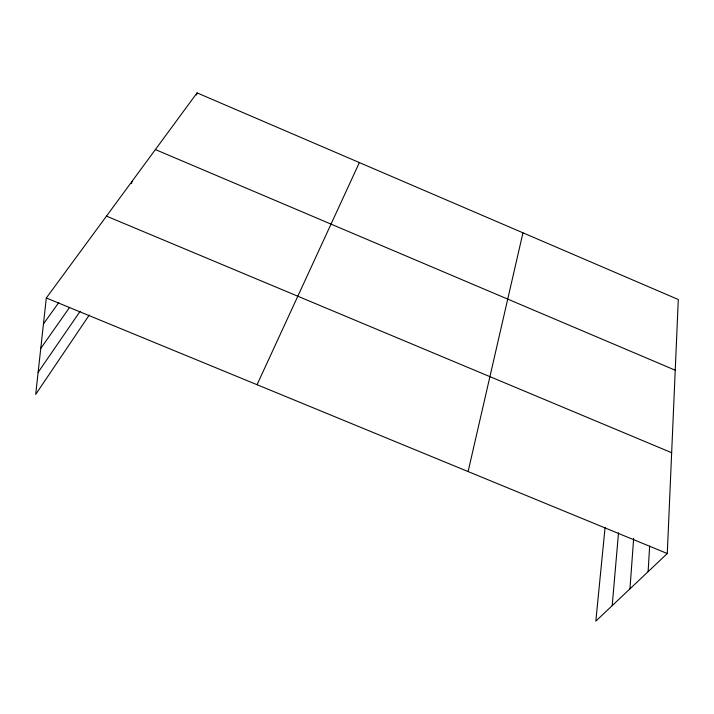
<?xml version="1.0" encoding="UTF-8"?>
<svg xmlns="http://www.w3.org/2000/svg" width="714" height="714" viewBox="0 0 714 714"><rect width="100%" height="100%" fill="white"/><g stroke="black" fill="none" stroke-linecap="round" stroke-linejoin="round"><path stroke-width="1.07" d="M605.07 527.503L595.824 621.126L667.287 553.529L678.3 299.523L197.055 92.874L46.312 297.988L35.7 394.378L89.214 315.133M648.125 571.655L649.633 546.139M629.962 588.836L633.657 538.338M612.201 605.633L618.511 532.796M131.572 183.587L131.956 181.463M196.582 95.016L197.055 92.874M468.107 471.561L522.96 232.818M257.058 384.712L359.374 162.578M38.128 372.36L80.155 311.25M40.76 348.432L69.606 307.359M43.456 323.915L58.851 302.459M46.312 297.988L667.287 553.529M106.475 216.128L671.66 452.721M155.393 149.565L675.239 370.209"/></g></svg>
